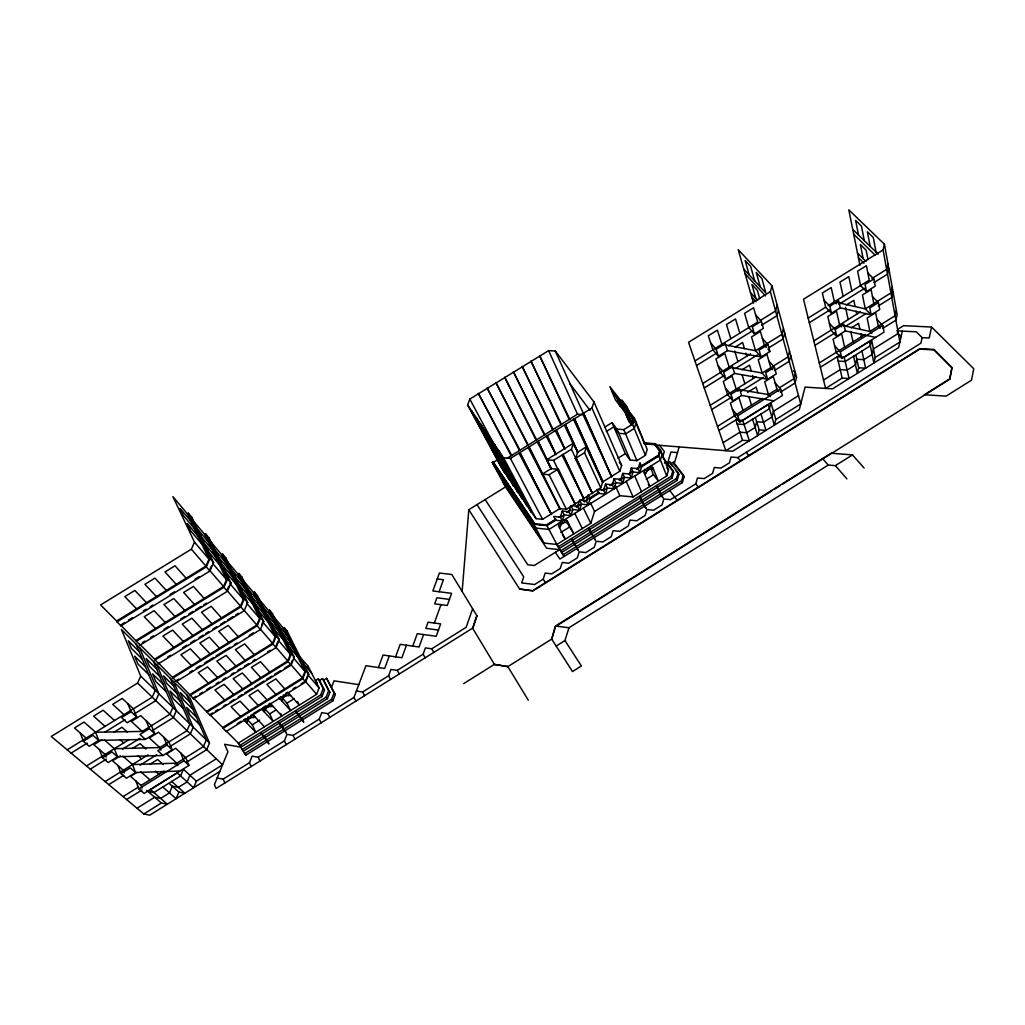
<?xml version="1.0" encoding="UTF-8"?>
<svg xmlns="http://www.w3.org/2000/svg" width="1025" height="1025" viewBox="0 0 1025 1025"><rect width="100%" height="100%" fill="white"/><g stroke="black" fill="none" stroke-linecap="round" stroke-linejoin="round"><path stroke-width="1.5" d="M281.837 700.933L283.297 697.474L286.231 695.655L286.231 693.105L287.692 692.195L299.236 705.136L297.442 701.446M562.315 534.717L565.364 539.163L558.561 526.004L559.009 523.211L561.418 524.223L564.288 522.442L568.106 522.571M564.288 522.442L564.737 519.637L567.145 520.662L573.846 533.871L566.364 521.558M949.688 379.327L951.943 367.488L933.929 349.448L919.733 348.692L532.641 590.631L519.637 589.042L532.859 591.002L919.809 349.141L933.993 349.897L952.007 367.937L949.688 379.327L782.6 484.12M648.3 484.274L649.927 486.427L644.148 472.692L644.738 469.809L646.993 470.911L649.837 469.143L653.502 469.373M649.837 469.143L650.439 466.26L652.682 467.374L658.358 481.173L653.45 474.742L651.003 468.822M897.721 329.333L903.563 325.681L931.558 327.026L929.201 338.007L922.141 337.648L916.312 331.805L896.772 330.857M922.141 337.648L920.937 343.157L737.808 457.586L731.017 457.022L729.416 462.826L721.011 468.079L714.246 467.49L712.606 473.332L704.201 478.585L697.448 477.983L695.783 483.838L670.491 499.649L663.79 499.008L662.048 504.915L653.591 510.194L646.929 509.54L645.135 515.485L636.679 520.764L630.029 520.098L628.21 526.056L619.741 531.347L613.117 530.655L611.259 536.652L602.777 541.956L596.178 541.238L594.282 547.26L585.788 552.565L579.215 551.834L577.28 557.882L568.773 563.199L562.212 562.456L560.252 568.516L551.732 573.846L545.197 573.077L543.199 579.176L534.666 584.506L521.687 582.943L523.724 576.857L476.984 504.633M902.333 331.126L898.63 347.577L832.505 388.859L805.061 387.104L799.308 409.59L732.606 451.243L655.013 444.94M896.35 310.191L895.081 315.726L869.866 331.421L839.59 324.874L836.49 311.126L827.816 316.507L831.006 330.204L836.746 336.277L845.356 330.921L875.658 337.392M893.057 291.984L891.776 297.558L878.284 305.95M838.194 361.095L845.202 361.492L870.34 345.809L871.66 340.236L875.171 357.482L873.877 363.029L869.443 341.44L844.216 357.161L837.194 356.764L842.153 378.097L825.612 388.424L803.51 299.236L883.089 249.908L884.447 244.245L848.803 209.843L859.937 265.27M892.224 287.359L890.93 292.945L865.292 308.884L834.388 301.798L831.185 287.564L822.358 293.035L825.663 307.218L831.48 313.304L840.244 307.859L871.147 314.867L879.732 309.524L878.399 302.593L872.48 296.635M887.97 263.733L886.638 269.37L871.916 278.505M888.829 268.524L887.509 274.149L874.03 282.516M856.067 355.842L858.681 367.783L857.348 373.356L853.594 356.264M753.516 303.195L738.218 249.664L771.979 285.808L796.553 377.315L795.08 383.004L780.409 392.152M737.218 424.03L744.086 424.542L769.442 408.732L770.979 402.992L775.835 419.494L774.336 425.183L768.199 404.542L742.753 420.404L735.873 419.904L742.536 440.276L749.326 440.801L742.753 420.404M789.545 351.191L788.02 356.931L772.107 366.835M790.736 355.624L789.212 361.351L774.516 370.499M784.702 333.163L783.138 338.955L768.173 348.244M755.656 418.456L759.205 429.872L757.667 435.599L752.542 419.263M783.472 328.577L781.908 334.381L755.566 350.717L721.895 344.259L717.385 330.165L708.313 335.777L712.913 349.82L718.41 356.213L727.417 350.64L761.127 356.995L769.942 351.524L767.994 344.656L762.382 338.391M777.181 305.155L775.566 311.011L760.255 320.492M778.449 309.909L776.86 315.751L761.601 325.207M775.835 419.494L800.756 403.94L770.339 291.702L771.979 285.808M301.927 661.83L303.349 663.508M555.383 552.308L559.932 559.061L682.33 482.634L684.034 476.792L683.316 474.959L673.387 462.211L670.606 463.941L672.438 466.298M561.738 552.424L677.153 480.392L678.858 474.562L678.14 472.717L669.876 462.096L667.096 463.825L673.681 472.333L671.964 478.162L559.304 548.452L564.173 556.408L559.612 549.669L546.953 525.646L533.756 524.275L492.243 462.506L493.102 461.968L534.871 524.108L493.102 461.968M682.33 482.634L681.612 480.802L683.316 474.959M299.62 656.641L308.141 666.224L319.082 687.942L316.597 694.322L238.312 743.138L244.591 753.618L246.026 755.053L332.869 700.831L335.316 694.463L326.603 678.358L323.733 680.139L322.439 678.601L319.582 680.395L318.275 678.858L315.405 680.651L317.353 682.945M677.153 480.392L676.423 478.56L678.14 472.717M684.034 476.792L674.117 464.056L679.178 446.9M671.964 478.162L671.234 476.317L672.951 470.475L662.637 457.201L664.341 451.512L659.511 445.298M667.506 463.492L670.914 452.051L677.499 452.602M502.66 481.622L543.865 543.045L556.87 544.467L590.797 523.301L594.564 511.437L619.843 495.69L633.066 496.946L666.775 475.92L668.505 470.091L660.548 450.142L655.564 443.735L643.636 442.774M666.775 475.92L658.767 456.035L660.548 450.142M642.265 465.837L658.422 455.779L659.652 450.705L654.68 444.286L644.148 443.441M658.767 454.613L659.472 452.281M639.818 472.64L641.637 466.695L639.946 462.672L638.114 468.63L639.818 472.64L633.066 472.038L631.336 468.028L638.114 468.63M604.545 427.271L612.028 422.646L625.34 453.627L630.183 460.058L636.897 460.635L645.43 455.318L647.223 449.45L634.449 418.264L609.888 386.617L615.461 399.929L625.109 412.396M619.574 480.443L624.481 477.381L631.221 477.996L633.066 472.038M631.221 477.996L629.491 473.998L631.336 468.028M620.855 479.367L614.103 478.752L615.884 482.737L622.623 483.352L620.855 479.367L622.726 473.396L629.491 473.998M622.623 483.352L624.481 477.381L622.726 473.396M634.449 418.264L632.579 424.209L623.802 429.642L616.947 429.116L612.028 422.646M556.165 646.083L564.954 640.561L568.965 627.774L828.251 465.055L835.375 465.645L852.48 454.908L864.126 468.028M603.61 490.373L607.3 488.079L614.013 488.707L615.884 482.737M619.805 471.269L621.65 465.363L593.936 401.928L555.294 351.024L548.606 350.64L469.809 399.084L467.592 404.99L500.866 466.606L536.011 518.637L542.584 519.316L559.791 508.605L566.402 509.271L600.791 487.862L602.687 481.917L619.805 471.269L591.925 408.014L593.936 401.928M576.55 507.221L581.47 504.159L588.158 504.812L590.08 498.791L598.69 493.435L605.403 494.076L607.3 488.079L605.48 484.12L612.22 484.748L614.013 488.707M611.707 476.804L583.597 413.165L611.707 476.804L582.648 413.754L583.379 413.805M630.913 415.907L631.144 415.189M612.22 484.748L614.103 478.752M605.403 494.076L603.571 490.129L605.48 484.12M463.684 683.624L494.383 664.379L507.862 666.622L551.693 639.113L555.537 626.019L831.096 453.204L852.48 454.908M551.693 639.113L555.537 626.019L568.965 627.774M603.084 482.16L574.5 418.789L603.084 482.16L602.38 482.096M592.45 493.55L576.127 457.957L592.45 493.55L575.204 458.534L584.519 452.743L586.505 446.695L602.687 481.917M579.522 510.194L577.6 506.299L570.912 505.632L572.847 509.528L579.522 510.194L581.47 504.159L579.573 500.251L586.274 500.905L588.158 504.812M583.853 498.906L562.956 454.523L583.853 498.906L562.033 455.1L562.738 455.164M586.274 500.905L588.209 494.87L590.08 498.791M577.6 506.299L579.573 500.251M560.521 517.202L564.224 514.896L570.874 515.575L568.939 511.693L570.912 505.632M570.874 515.575L572.847 509.528M575.256 504.262L557.472 469.527L575.256 504.262L558.394 468.95L549.067 474.742L542.276 474.127L551.13 468.63L557.933 469.245L553.551 460.353L546.709 459.751L551.13 468.63M546.953 525.646L555.588 520.277L562.238 520.956L564.224 514.896L562.264 511.027L568.939 511.693M577.677 452.166L575.666 458.239L571.425 449.27L573.449 443.172L577.677 452.166L586.505 446.695M577.921 452.512L565.3 424.491L577.921 452.512L577.216 452.461M560.086 509.066L529.131 447.015L560.086 509.066L528.183 447.605L528.9 447.669M562.238 520.956L560.265 517.1L562.264 511.027M551.424 514.46L519.995 452.678L551.424 514.46L519.034 453.268L519.765 453.319M564.801 449.04L556.255 430.09L564.801 449.04L555.307 430.667L556.037 430.731M555.883 454.575L547.196 435.689L555.883 454.575L546.248 436.266L546.978 436.33M551.373 468.976L538.138 441.288L551.373 468.976L537.19 441.877L537.907 441.942M531.168 512.398L498.829 450.846L531.86 512.474L498.598 451.5M526.671 505.722L494.217 444.068L527.35 505.799L526.876 505.107M522.199 499.111L489.63 437.342L522.878 499.175L522.404 498.483M517.753 492.538L485.094 430.667L518.432 492.602L517.971 491.923M241.118 747.199L224.59 744.278L227.909 751.812L214.417 784.599L216.083 788.481L472.589 628.171L476.894 615.743L472.82 628.53L494.614 664.725M513.358 486.017L480.584 424.055L514.025 486.081L480.353 424.683M472.64 608.748L466.157 627.313L431.756 648.799L425.401 647.903L423.146 654.181L397.252 670.363L390.948 669.428L388.616 675.757L362.645 691.99L356.393 691.004M508.977 479.546L476.113 417.482L509.656 479.597L509.194 478.931M504.646 473.114L471.679 410.961L505.312 473.178L471.449 411.589M434.357 623.033L440.968 604.66M423.581 634.552L419.071 647.006L400.198 644.341L395.586 656.833M439.084 591.745L443.441 579.74L437.227 578.984M412.755 646.122L417.29 633.681L436.227 636.294L440.673 623.892L428.053 622.201L425.823 628.363L438.457 630.08M406.464 645.225L401.877 657.743L383.081 655.026L378.404 667.57M389.321 655.923L384.657 668.492L365.938 665.712L353.984 697.397L327.936 713.669L321.735 712.657L319.249 719.102L293.124 735.425L286.974 734.361L284.412 740.87L258.21 757.232L252.112 756.142L249.472 762.702L223.194 779.115L217.146 777.988M244.591 753.618L331.575 699.319L334.035 692.938L326.603 678.358M242.015 749.647L326.155 697.154L328.615 690.76L322.439 678.601M331.588 687.147L334.022 680.831L358.788 684.649M243.45 751.082L327.449 698.666L329.909 692.285L323.733 680.139M239.44 745.675L320.71 694.976L323.195 688.595L318.275 678.858M240.888 747.123L322.017 696.488L324.489 690.12L319.582 680.395M212.572 712.939L209.882 714.617L222.733 727.519L302.426 677.897L304.976 671.452L283.297 628.133L273.585 616.55M222.733 727.519L223.091 728.314L302.811 678.678L305.898 670.875L284.194 627.569L283.297 628.133M305.809 679.947L307.333 676.077M223.091 728.314L226.243 731.478L305.681 681.997L308.756 674.232L287.064 630.99L284.194 627.569M284.335 668.326L290.728 664.341L292.304 660.446M195.993 696.295L193.289 697.974L210.228 715.412L291.113 665.123L294.278 657.256L272.548 613.68L269.588 610.144L268.678 610.708L256.609 596.332L257.531 595.768L279.287 639.69L276.032 647.646L193.648 698.781L176.108 680.715L178.811 679.037M206.614 711.337L287.756 660.894L290.395 654.373L268.678 610.708M206.96 712.132L288.14 661.676L291.318 653.796L269.588 610.144M276.186 645.545L277.801 641.599M189.907 694.566L272.56 643.29L275.277 636.692L253.547 592.681L241.054 577.793L241.99 577.216L263.758 621.483L260.401 629.542L176.454 681.535L158.286 662.829L158.632 663.649L244.181 610.759L247.653 602.61L225.884 557.997L222.592 554.077L221.631 554.666L208.216 538.676L209.19 538.074L230.945 583.02L227.371 591.271L140.13 645.097L120.566 624.981L120.912 625.827L209.894 571.04L213.597 562.687L191.867 517.42L188.331 513.192L187.332 513.807L172.879 496.587L194.532 542.199L209.023 559.163L205.935 566.082L116.645 621.035L100.604 604.942L191.355 549.195L194.532 542.199M190.266 695.386L272.945 644.084L276.225 636.102L254.469 592.104L253.547 592.681M246.653 722.843L248.063 719.422L250.997 717.59L255.456 717.359M253.239 717.474L253.944 715.77L250.946 715.078L250.997 717.59M186.435 762.267L206.73 749.621L209.497 743.01L189.971 697.999L121.45 629.491L140.733 676.116L137.593 683.073L222.553 764.842L196.377 781.178L193.623 787.777L177.248 772.901L150.483 789.583L167.331 804.189L161.386 803.023L146.742 790.377M261.683 624.75L262.797 622.085L275.277 636.692M264.258 711.875L265.693 708.442L268.627 706.622L273.047 706.404M172.597 677.192L256.814 625.045L259.62 618.37L237.864 574.013L225.923 559.778M172.943 678.012L257.198 625.839L260.581 617.768L238.812 573.423L237.864 574.013M270.843 706.507L271.561 704.79L268.601 704.085L268.627 706.622M169.663 783.882L178.888 792.094L176.095 798.718L162.796 787.008M288.422 695.552L289.153 693.822L286.231 693.105M140.13 645.097L139.784 644.264L154.634 659.178L240.491 606.121L243.373 599.356L221.631 554.666M154.634 659.178L154.993 659.998L240.875 606.928L244.36 598.754L222.592 554.077M228.754 586.377L226.973 590.464L240.491 606.121M136.005 640.471L223.54 586.479L226.525 579.637L204.795 534.614L191.867 519.214M136.351 641.304L223.924 587.287L227.524 579.023L205.782 534.012L204.795 534.614M211.355 566.082L209.51 570.22L223.54 586.479M116.645 621.035L116.991 621.88L206.32 566.902L210.048 558.523L188.331 513.192M559.535 527.913L561.418 524.223M566.197 522.507L567.145 520.662M644.981 474.665L646.993 470.911M651.669 469.258L652.682 467.374M949.624 378.878L924.332 394.74L946.101 396.137L971.508 380.185L973.75 368.731L931.558 327.026M557.1 625.545L771.799 490.885M774.503 489.194L779.897 485.812M506.978 458.342L577.498 414.202L582.636 414.587M559.304 548.452L558.394 546.709L671.234 476.317M560.829 550.694L676.423 478.56M137.593 683.073L51.25 736.475L143.846 813.965L161.386 803.023M742.536 440.276L725.854 450.692L688.531 342.299L770.339 291.702M875.171 357.482L899.873 342.068L883.089 249.908M563.263 554.679L681.612 480.802M219.85 771.402L149.765 815.157L143.846 813.965M618.049 458.162L625.34 453.627M215.276 711.26L217.966 709.582M223.36 706.238L226.051 704.559M230.087 702.048L234.315 699.422M238.172 697.026L242.22 694.502M244.911 692.836L252.304 688.236M254.866 686.647L258.71 684.252M259.735 683.611L263.835 681.061M266.397 679.473L271.868 676.077M274.559 674.399L277.25 672.72M277.929 672.31L280.491 670.709M105.127 781.562L148.087 754.848M710.223 405.311L755.976 376.854M774.413 367.257L765.701 372.677L767.635 379.276L762.139 373.023L758.231 359.737L766.943 354.317L770.774 367.655L762.139 373.023L729.172 367.104L724.842 353.497L715.924 359.019L720.37 372.562L725.79 378.942L734.643 373.446L767.635 379.276L776.297 373.894L774.413 367.257L768.878 361.018M813.824 340.889L860.398 311.933M117.965 765.547L121.04 773.58L130.239 767.866L135.608 772.543L180.003 771.005M172.136 749.813L166.972 745.021L157.799 750.723L163.013 755.489L172.136 749.813L168.869 741.921L158.491 732.247L149.304 737.949L159.785 747.571L160.861 750.21M741.613 395.471L732.926 400.877L730.812 394.382L739.538 388.949L741.613 395.471L773.913 400.801M836.746 336.277L835.183 329.473L843.844 324.079L845.356 330.921M878.399 302.593L869.764 307.961L871.147 314.867L865.292 308.884L862.461 294.995L871.109 289.627L873.838 303.567M108.765 784.612L123.73 775.31M139.912 765.239L156.761 754.759M169.689 746.712L190.368 733.862L193.213 727.173L173.725 681.753M711.696 409.577L731.748 397.098M741.101 391.281L763.433 377.392M814.939 345.361L835.157 332.779M845.484 326.347L866.215 313.458M136.966 772.35L130.508 776.373L141.014 785.445L142.052 788.084M149.881 764.317L157.619 759.499L163.295 764.624M747.545 392.408L756.13 387.066L757.859 392.754M851.352 327.821L858.642 323.285L859.885 329.23M305.693 667.736L308.141 666.224M534.653 523.711L546.479 524.954L555.896 519.073M558.587 517.407L561.29 515.729M566.671 512.372L570.707 509.861M576.101 506.504L578.792 504.825M584.186 501.468L598.997 492.243M601.688 490.578L604.378 488.899M609.773 485.542L613.808 483.031M619.19 479.674L621.893 477.996M628.62 473.806L632.656 471.295M636.704 468.771L658.242 455.356M539.304 524.569L546.684 525.351L554.756 520.316M568.222 511.936L570.912 510.258M576.293 506.901L578.997 505.235M584.378 501.878L587.069 500.2M589.759 498.522L599.189 492.653M611.297 485.12L613.988 483.441M619.382 480.084L622.072 478.406M628.799 474.216L631.49 472.538M636.884 469.194L639.574 467.515M641.637 466.695L658.767 456.035M237.262 723.599L241.054 721.241M253.675 713.374L259.991 709.454M263.694 707.135L265.654 705.918L267.153 707.532M293.112 688.813L295.815 687.134M301.235 683.752L303.938 682.073M123.09 796.604L138.452 787.033M141.014 785.445L164.026 771.108M174.852 764.355L203.501 746.507L206.294 739.883L186.755 694.796M717.474 426.362L762.433 398.353M767.687 395.073L776.976 389.295L773.286 376.393L764.714 381.736L768.494 394.574L770.3 396.649M779.589 387.668L793.927 378.738L795.413 373.036L793.427 370.832M819.295 362.927L865.062 334.419M138.888 788.891L183.975 760.793L188.959 765.419L144.115 793.376L138.888 788.891L135.787 780.922M780.614 389.09L782.434 395.496L739.807 422.069L737.769 415.791L780.614 389.09L775.143 382.876M882.794 325.425L884.088 332.126L841.845 358.468L840.333 351.882L882.794 325.425L876.964 319.48M664.507 463.133L666.365 461.98L667.096 463.825M126.613 799.538L141.911 790.006M718.897 430.474L738.295 418.392M820.372 367.245L839.872 355.098M882.666 328.423L895.888 320.184L897.157 314.662L884.447 244.245M247.243 719.512L252.304 724.765L259.735 720.127M264.706 708.634L269.652 713.951L275.84 710.094M282.131 697.782L286.974 703.15L294.393 698.525M560.79 532.488L569.247 527.222M646.262 479.226L653.45 474.742M137.03 808.251L154.685 797.245L160.656 798.411L169.497 792.902L172.315 786.239L178.324 787.392L187.139 781.896L189.933 775.259L216.288 758.82M723.099 442.685L739.896 432.204L746.725 432.729L755.118 427.489L756.668 421.749L763.522 422.249L771.915 417.008L773.427 411.294L798.513 395.65M823.536 380.032L840.192 369.653L847.15 370.063L855.478 364.862L856.823 359.275L863.806 359.673L872.121 354.483L873.428 348.91L898.297 333.407M189.638 672.336L192.341 670.658M196.134 668.313L200.464 665.635M204.526 663.111L208.588 660.6M209.472 660.049L213.469 657.576M216.134 655.923L218.799 654.27M219.414 653.899L222.118 652.22M222.797 651.798L226.781 649.325M227.537 648.863L230.241 647.185M234.302 644.674L237.006 642.995M249.19 635.449L253.367 632.861M67.214 749.826L132.046 709.659M123.961 714.668L112.699 704.329L122.231 698.422L133.391 708.826L152.238 697.154L155.287 690.273L135.941 643.969M694.95 360.954L757.706 322.081L753.593 307.756L744.56 313.355L748.762 327.616L754.387 333.919L763.369 328.346L761.344 321.235L755.668 314.957M80.334 733.067L83.371 741.267L92.929 735.348L98.708 740.383L145.409 739.409L154.698 733.644L151.444 725.674L140.694 715.642L131.328 721.446L142.193 731.414L169.945 714.194L172.892 707.404L153.468 661.509M136.632 716.872L131.072 711.722L121.552 717.615L127.164 722.74L136.632 716.872L133.391 708.826M718.41 356.213L716.142 349.243L725.2 343.631L727.417 350.64M761.344 321.235L752.324 326.821L754.387 333.919M71.122 753.106L87.253 743.112M104.742 732.273L124.973 719.742M134.313 713.951L155.826 700.613L158.862 693.758L139.49 647.531M696.526 365.528L716.988 352.856M728.467 345.732L752.76 330.678M546.709 459.751L573.449 443.172M462.134 591.476L468.809 509.707L505.556 486.926L492.243 462.506M101.859 739.717L93.813 744.701L105.101 754.438L106.126 757.142M113.929 732.234L121.962 727.25L127.446 732.209M735.002 347.193L742.625 342.465L744.47 348.564M553.551 460.353L571.425 449.27M606.377 431.474L613.834 426.848L618.754 433.319L625.583 433.857L634.321 428.437L636.179 422.505L611.682 390.897M286.167 631.541L287.064 630.99M199.849 693.899L202.476 692.272M206.397 689.838L210.843 687.083M216.249 683.726L218.94 682.048M222.989 679.537L225.692 677.858M231.278 674.399L233.892 672.784M237.838 670.324L240.542 668.646M244.334 666.288L248.639 663.623M252.688 661.112L255.392 659.434M267.538 651.887L270.241 650.222M86.51 765.983L128.958 739.64M702.727 383.517L750.543 353.83M808.174 318.07L825.663 307.218M828.149 305.668L869.251 280.158L866.407 265.718L857.618 271.177L860.539 285.565L866.484 291.561L875.222 286.129L873.838 278.954L867.842 272.983M99.489 749.595L102.551 757.718L111.93 751.902L117.491 756.745L163.013 755.489M154.698 733.644L149.355 728.673L140.002 734.477L145.409 739.409M725.79 378.942L723.612 372.203L732.503 366.694L734.643 373.446M767.994 344.656L759.128 350.153L761.127 356.995L755.566 350.717L751.517 336.956L760.396 331.447L764.355 345.271L766.213 347.347M831.48 313.304L829.853 306.257L838.668 300.786L840.244 307.859M873.838 278.954L865.062 284.399L866.484 291.561M90.29 769.147L106.369 759.153M122.462 749.16L139.887 738.346M152.353 730.607L173.404 717.538L176.338 710.761L156.902 664.943M704.252 387.937L724.649 375.265M735.527 368.513L757.296 354.996M809.327 322.696L829.545 310.139M838.975 304.284L864.587 288.384M120.386 755.912L112.494 760.819L123.372 770.211L124.409 772.888M132.225 748.558L140.118 743.663L145.986 748.98M742.01 369.807L749.493 365.156L751.287 371.037M846.394 304.976L853.812 300.363L855.106 306.513M142.373 642.662L144.961 641.061M150.688 637.537L153.404 635.859M164.064 629.286L168.395 626.608M180.656 619.049L184.743 616.525M188.831 614.001L193.148 611.348M195.647 609.798L201.092 606.441M203.821 604.763L206.537 603.072M167.78 656.961L170.534 655.257M182.719 647.723L186.793 645.212M190.855 642.688L195.006 640.125M199.081 637.601L203.155 635.09M205.871 633.412L208.575 631.733M212.585 629.26L216.647 626.749M220.721 624.225L224.847 621.675M227.512 620.035L232.97 616.653M235.66 615L238.389 613.309M493.32 462.377L497.189 459.982M467.592 404.99L503.57 457.829L510.437 458.431L591.925 408.014M224.923 558.587L225.884 557.997M121.898 624.174L124.614 622.495M128.497 620.099L132.468 617.665M143.474 610.874L146.178 609.222M150.214 606.736L152.917 605.07M170.06 594.513L174.468 591.797M195.058 579.125L199.004 576.703M190.881 518.035L191.867 517.42M247.358 721.139L245.116 721.254L245.052 718.743L248.063 719.422M264.975 710.158L262.759 710.274L262.72 707.75L265.693 708.442M282.567 699.204L280.363 699.306L280.35 696.757L283.297 697.474M286.231 695.655L290.613 695.462M122.898 756.142L132.481 764.548L176.761 763.164L177.838 765.777M104.319 739.858L114.39 748.686L159.785 747.571L187.024 730.646L189.881 723.932L170.406 678.447M86.151 738.09L74.453 727.993L84.024 722.061L95.62 732.234L142.193 731.414M558.561 526.004L560.483 526.068M858.681 367.783L865.625 368.193L861.974 351.037M644.148 472.692L645.993 472.794M842.153 378.097L849.072 378.52L844.216 357.161M619.446 400.198L622.111 400.391L626.954 406.618L629.568 412.972M620.804 405.81L619.958 405.746L616.204 396.726L617.037 396.79L620.561 406.528M759.205 429.872L766.008 430.385L760.998 413.998M574.282 419.43L573.552 419.379L601.726 480.674M475.882 418.11L476.574 418.162M565.082 425.119L564.352 425.067L574.5 446.695M644.328 443.863L654.847 444.709L659.652 450.705M484.851 431.307L485.555 431.358M489.399 437.982L490.104 438.047M493.973 444.709L494.691 444.773M575.204 458.534L575.909 458.585M603.571 490.129L596.845 489.502L598.69 493.435M560.265 517.1L553.602 516.421L555.588 520.277M449.437 599.382L436.893 597.78L434.702 603.853L447.259 605.467L451.615 593.321L432.857 590.964L439.392 573.026L451.82 574.525L477.125 616.102M494.383 664.379L507.862 666.622M732.926 400.877L727.558 394.535L723.278 381.441L732.017 376.008L736.219 389.141L768.494 394.574M178.888 792.094L184.859 793.248L171.688 781.46M147.895 791.377L153.904 792.556L180.567 775.925L183.385 769.25L196.377 781.178M297.481 654.129L298.301 654.603M83.371 741.267L89.201 746.264L98.708 740.383L95.62 732.234M102.551 757.718L108.176 762.536L117.491 756.745L114.39 748.686M121.04 773.58L126.459 778.231L135.608 772.543L132.481 764.548M140.707 771.748L149.958 779.871M105.075 726.366L93.595 716.142L103.141 710.235L114.518 720.524M120.335 739.96L123.666 742.92M138.029 755.72L141.591 758.884M155.467 771.236L158.901 774.298M176.761 763.164L166.652 753.875L175.672 748.263L185.679 757.616L188.959 765.419M140.733 676.116L209.497 743.01M852.723 229.357L878.207 254.213M853.684 234.161L875.222 255.225M148.727 674.591L137.875 663.931L134.647 656.141L145.499 666.852M166.319 691.862L155.838 681.574L152.597 673.861L163.065 684.188M183.296 708.531L173.174 698.602L169.919 690.952L180.028 700.921M199.683 724.624L189.92 715.04L186.653 707.455L196.416 717.077M857.477 253.021L866.022 261.465M858.412 257.659L863.998 263.194M142.283 659.165L131.443 648.415L128.266 640.753L139.093 651.541M159.849 676.564L149.381 666.199L146.191 658.601L156.646 669.005M176.8 693.374L166.691 683.355L163.487 675.821L173.584 685.879M193.174 709.595L183.411 699.921L180.195 692.464L189.958 702.176M241.541 746.392L225.897 730.684L226.243 731.478M116.991 621.88L120.912 625.827M154.993 659.998L158.632 663.649M897.298 332.715L901.103 336.584M880.219 328.167L878.284 326.193L875.632 312.715L867.137 317.993L869.866 331.421L871.801 333.42M834.388 301.798L836.336 303.823M136.543 608.786L124.807 596.627L134.864 590.451L146.485 602.674M155.505 628.44L144.218 616.743L154.07 610.669L165.256 622.431M173.763 647.352L162.898 636.089L172.559 630.119L183.321 641.445M191.368 665.571L180.887 654.719L190.368 648.851L200.733 659.767M208.331 683.15L198.222 672.682L207.524 666.916L217.518 677.435M224.693 700.101L214.942 689.992L224.065 684.328L233.726 694.489M240.491 716.462L231.073 706.712L240.042 701.138L249.357 710.94M243.578 719.665L255.75 732.26L252.304 724.765M824.01 300.158L829.853 306.257M247.999 716.911L249.536 718.512M839.59 324.874L841.512 326.885M829.417 323.387L835.183 329.473M252.419 714.156L264.463 726.827M834.645 345.835L840.333 351.882M841.845 358.468L836.182 352.408L833.094 339.173L841.615 333.881L844.613 347.167M156.415 596.563L144.922 584.276L154.954 578.1L166.332 590.451M174.98 616.422L163.923 604.596L173.763 598.536L184.705 610.426M192.867 635.551L182.219 624.161L191.867 618.203L202.412 629.658M210.099 653.976L199.837 642.995L209.305 637.14L219.453 648.172M226.717 671.734L216.813 661.151L226.102 655.398L235.904 666.045M242.746 688.877L233.188 678.665L242.31 673.002L251.753 683.278M258.223 705.418L248.998 695.565L257.954 689.992L267.077 699.908M261.247 708.659L273.162 721.408L269.652 713.951M743.753 269.062L765.854 292.932L761.882 278.467L756.245 272.419L760.268 286.897M745.124 273.816L765.547 295.943M270.075 703.163L281.862 715.975L280.683 713.502M750.467 292.548L757.68 300.415M751.786 297.16L756.04 301.798M176.249 584.352L164.999 571.937L175.019 565.774L186.153 578.267M194.43 604.43L183.603 592.476L193.43 586.428L204.142 598.446M211.944 623.764L201.515 612.245L211.15 606.3L221.464 617.883M228.806 642.393L218.761 631.298L228.216 625.455L238.146 636.602M245.078 660.343L235.391 649.645L244.655 643.905L254.238 654.655M260.773 677.666L251.42 667.352L260.517 661.702L269.767 672.08M275.917 694.399L266.897 684.431L275.827 678.87L284.758 688.89M278.89 697.679L290.549 710.556L286.974 703.15M283.297 694.937L284.758 696.564M794.49 375.009L796.553 377.315M768.084 349.435L769.942 351.524M770.774 367.655L772.619 369.73M776.976 389.295L778.795 391.358M835.375 465.645L846.906 478.854M822.588 458.547L828.251 465.055M191.355 549.195L205.935 566.082M243.796 609.965L256.814 625.045M260.017 628.748L272.56 643.29M275.648 646.865L287.756 660.894M290.728 664.341L302.426 677.897M305.296 681.228L316.597 694.322M206.32 566.902L209.894 571.04M223.924 587.287L227.371 591.271M240.875 606.928L244.181 610.759M257.198 625.839L260.401 629.542M272.945 644.084L276.032 647.646M288.14 661.676L291.113 665.123M302.811 678.678L305.681 681.997M710.632 342.837L716.142 349.243M320.71 694.976L322.017 696.488M212.572 563.314L226.525 579.637M229.946 583.648L243.373 599.356M246.666 603.212L259.62 618.37M278.339 640.279L290.395 654.373M293.355 657.845L304.976 671.452M307.846 674.796L319.082 687.942M326.155 697.154L327.449 698.666M718.153 365.822L723.612 372.203M736.219 389.141L738.013 391.255M331.575 699.319L332.869 700.831M210.048 558.523L213.597 562.687M227.524 579.023L230.945 583.02M244.36 598.754L247.653 602.61M260.581 617.768L263.758 621.483M276.225 636.102L279.287 639.69M291.318 653.796L294.278 657.256M305.898 670.875L308.756 674.232M201.669 543.775L190.842 531.04L187.216 523.416L198.03 536.19M219.158 564.378L208.741 552.116L205.115 544.544L215.519 556.844M236.006 584.212L225.974 572.398L222.335 564.89L232.368 576.742M252.252 603.341L242.579 591.95L238.94 584.493L248.614 595.922M267.922 621.791L258.582 610.798L254.943 603.405L264.283 614.423M274.034 628.978L283.041 639.587M288.947 646.544L297.647 656.794M301.529 661.356L311.754 673.412M323.195 688.595L324.489 690.12M725.431 388.027L730.812 394.382M270.395 621.65L279.402 632.284M285.309 639.254L294.021 649.543M328.615 690.76L329.909 692.285M334.035 692.938L335.316 694.463M194.442 528.669L183.629 515.87L180.067 508.374L190.868 521.2M211.919 549.374L201.502 537.036L197.94 529.605L208.344 541.956M228.754 569.323L218.735 557.433L215.147 550.053L225.18 561.969M245.001 588.555L235.327 577.101L231.752 569.759L241.426 581.252M260.67 607.12L251.343 596.063L247.755 588.786L257.096 599.868M266.782 614.359L275.802 625.032M281.708 632.041L290.421 642.355M732.452 409.462L737.769 415.791M263.207 607.133L272.227 617.844M278.134 624.866L286.846 635.218M739.807 422.069L734.502 415.74L730.364 403.107L738.961 397.751L743.01 410.448M205.782 534.012L209.19 538.074M238.812 573.423L241.99 577.216M254.469 592.104L257.531 595.768M746.2 452.345L748.827 455.523M737.808 457.586L740.422 460.776M695.783 483.838L698.32 487.093M676.103 471.026L678.858 474.562M660.497 452.051L662.163 454.19L660.395 460.058L548.964 529.464L535.806 528.08L494.345 466.375M666.852 467.964L668.505 470.091M628.799 421.275L631.836 425.221M669.735 490.501L677.205 500.277M570.105 383.952L590.016 410.41M619.241 462.134L621.65 465.363M556.87 544.467L558.394 546.709M505.556 486.926L546.658 548.234L559.612 549.669L534.23 565.505L527.773 564.762L485.145 499.572M543.199 579.176L545.467 582.623M564.954 640.561L581.38 665.955L572.488 671.554L551.476 638.754M468.809 509.707L519.854 589.413M507.631 666.276L528.298 700.229M431.756 648.799L433.818 652.4M423.146 654.181L425.183 657.794M397.252 670.363L399.25 674.002M388.616 675.757L390.589 679.421M533.756 524.275L543.865 543.045M469.809 399.084L497.048 449.949M503.57 457.829L536.011 518.637M510.437 458.431L542.584 519.316M362.645 691.99L364.58 695.68M353.984 697.397L355.906 701.1M561.879 521.418L562.853 523.339M549.067 474.742L566.402 509.271M327.936 713.669L329.807 717.41M574.769 513.397L582.328 528.592M319.249 719.102L321.107 722.856M583.366 508.041L590.797 523.301M590.567 503.057L594.564 511.437M187.332 513.807L209.023 559.163M293.124 735.425L294.931 739.204M284.412 740.87L286.206 744.663M584.519 452.743L600.791 487.862M258.21 757.232L259.953 761.062M548.606 350.64L577.498 414.202M555.294 351.024L583.917 414.689M615.384 485.786L619.843 495.69M244.885 752.529L246.026 755.053M249.472 762.702L251.202 766.546M626.224 481.353L633.066 496.946M209.882 714.617L210.228 715.412M193.289 697.974L193.648 698.781M223.194 779.115L224.872 782.998M634.77 476.023L641.496 491.68M176.108 680.715L176.454 681.535M616.947 429.116L630.183 460.058M623.802 429.642L636.897 460.635M180.707 752.965L183.975 760.793M621.675 403.786L629.094 421.672L621.06 402.992M647.582 468.041L648.415 470.027M626.57 410.115L645.43 455.318M625.955 409.321L632.54 425.234M622.111 400.391L623.162 402.94M625.327 411.32L628.761 419.571M631.515 416.483L633.898 422.262M630.9 415.689L633.873 422.902M163.705 737.116L166.972 745.021M635.474 421.787L640.727 434.6M641.317 436.035L643.662 441.775M146.101 720.69L149.355 728.673M127.843 703.65L131.072 711.722M669.876 462.096L670.606 463.941M672.951 470.475L673.681 472.333M673.387 462.211L674.117 464.056M730.851 338.711L726.456 324.553L735.514 318.954L739.807 333.163M734.682 351.011L737.987 361.633M742.126 374.971L744.868 383.773M748.878 396.662L751.517 405.157M745.854 353.125L746.777 356.175M752.619 375.458L753.503 378.392M749.211 274.956L745.111 260.465L750.659 266.423L754.72 280.901M755.861 298.442L751.902 284.45L757.385 290.382L759.73 298.775M843.114 296.379L840 282.093L848.815 276.635L851.826 290.972M845.484 307.269L848.162 319.544M850.776 331.536L853.043 341.914M856.08 311.139L856.721 314.214M860.833 333.689L861.461 336.661M858.489 234.981L855.606 220.388L861.461 226.051L864.293 240.644M863.165 258.633L860.372 244.539L866.151 250.203L867.97 259.594M870.148 246.346L867.355 231.765L873.3 237.518L876.042 252.099M569.17 419.43L539.624 355.675L569.836 419.481L569.17 419.43M560.88 424.555L530.899 361.043L561.546 424.606L560.88 424.555M552.577 429.693L522.161 366.425L553.244 429.744L552.577 429.693M544.275 434.818L513.41 371.806L544.941 434.882L544.275 434.818M535.972 439.968L504.659 377.187L536.626 440.02L535.972 439.968M527.657 445.106L495.895 382.568L528.311 445.157L527.657 445.106M519.342 450.257L487.131 387.963L519.995 450.308L519.342 450.257M511.014 455.407L478.368 393.357L511.667 455.459L511.014 455.407M265.232 737.488L260.85 732.926L268.973 743.983L265.232 737.488M286.372 733.118L278.339 722.023L282.631 726.635L286.372 733.118M302.542 719.768L295.789 711.132L303.759 722.253L302.542 719.768M660.574 493.935L656.564 486.068L662.97 497.919L660.574 493.935M643.713 504.467L639.638 496.625L646.109 508.451L643.713 504.467M592.962 536.139L588.696 528.4L595.397 540.124L592.962 536.139M575.999 546.735L571.668 539.022L578.433 550.707L575.999 546.735"/></g></svg>
